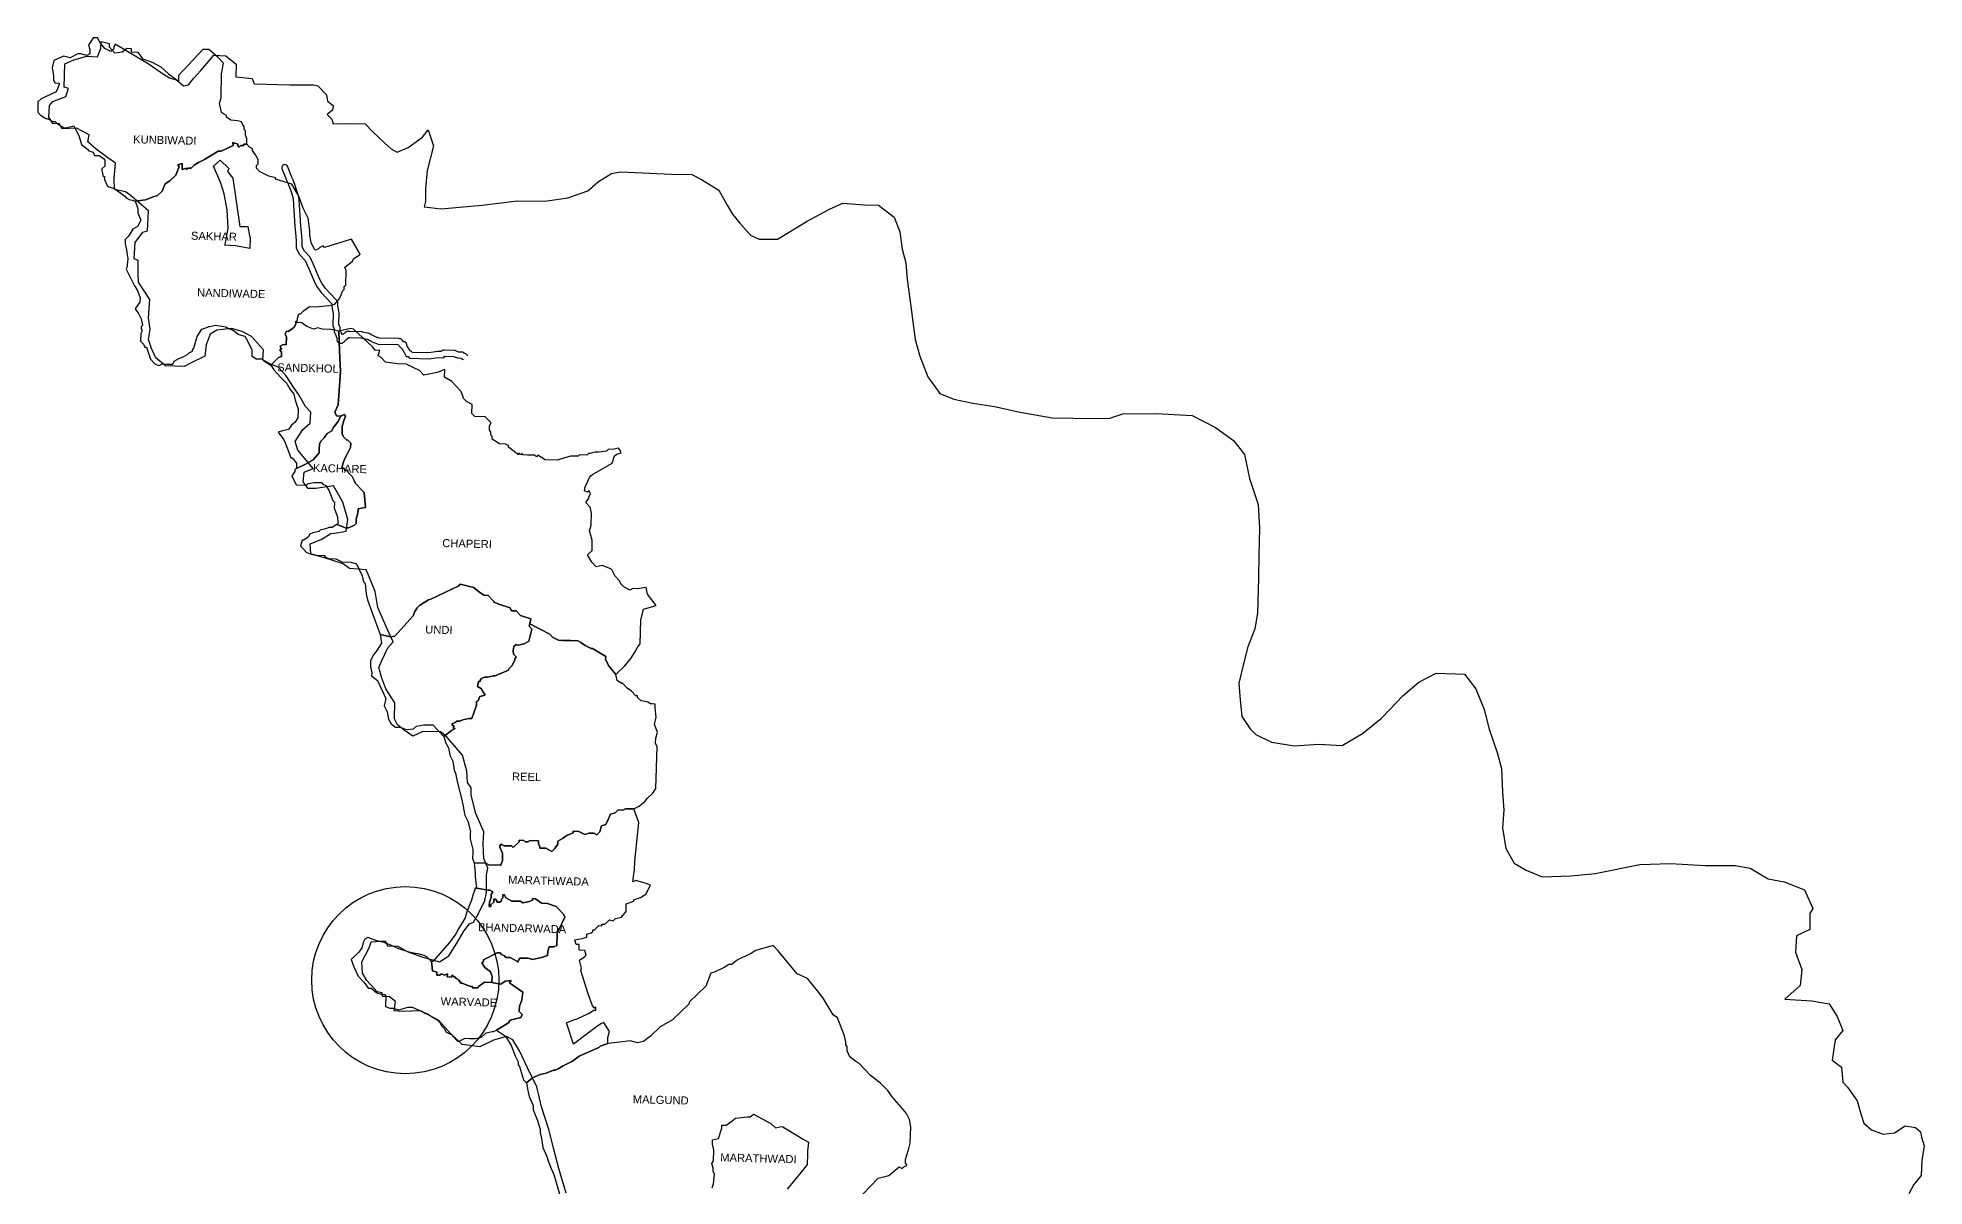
# Model space of a CAD drawing. Header units: metres. Extents: x 306399 to 345774, y 1851529 to 1914552.
# Drawn here: x 307604 to 332127, y 1899612 to 1914539 of the extents above; entities that cross this region are included whole.
import ezdxf

# ---------------------------------------------------------------- set-up
doc = ezdxf.new("R2010")
doc.units = ezdxf.units.M
doc.header["$MEASUREMENT"] = 0
for name, color, linetype in [('011', 3, 'Continuous'), ('ROAD', 6, 'Continuous'), ('TALUKA BOUNDRY', 150, 'Continuous'), ('Unknown_Line_Type', 7, 'Continuous'), ('VILLAGE BOUNDRY', 5, 'Continuous'), ('VILLAGE NAME', 1, 'Continuous')]:
    doc.layers.add(name, color=color, linetype=linetype)
doc.styles.get("Standard").update_dxf_attribs({"font": 'arial.ttf'})

# ---------------------------------------------------------------- blocks, each defined once
blk = doc.blocks.new('57485')
at = {"layer": '011'}
blk.add_circle((312460, 1902288), 1216, dxfattribs=at)
at = {"layer": 'ROAD'}
blk.add_lwpolyline([(313112, 1910417), (313108, 1910422), (313093, 1910436), (313064, 1910452), (313045, 1910461), (313035, 1910463), (312993, 1910463), (312955, 1910478), (312949, 1910481), (312940, 1910483), (312805, 1910484), (312792, 1910483), (312786, 1910481), (312779, 1910477), (312773, 1910473), (312765, 1910464), (312720, 1910465), (312606, 1910446), (312390, 1910447), (312385, 1910453), (312381, 1910457), (312376, 1910461), (312372, 1910463), (312369, 1910464), (312364, 1910466), (312362, 1910466), (312360, 1910466), (312358, 1910470), (312353, 1910481), (312351, 1910486), (312350, 1910487), (312342, 1910499), (312335, 1910510), (312327, 1910522), (312320, 1910532), (312317, 1910537), (312317, 1910546), (312317, 1910549), (312316, 1910555), (312315, 1910558), (312314, 1910561), (312312, 1910564), (312309, 1910568), (312307, 1910571), (312304, 1910573), (312301, 1910576), (312298, 1910578), (312294, 1910580), (312289, 1910582), (312284, 1910583), (312279, 1910583), (312275, 1910583), (312265, 1910593), (312252, 1910607), (312243, 1910615), (312238, 1910618), (312229, 1910622), (312224, 1910622), (312213, 1910623), (311957, 1910624), (311947, 1910627), (311907, 1910641), (311872, 1910658), (311847, 1910670), (311834, 1910678), (311826, 1910681), (311813, 1910684), (311776, 1910691), (311756, 1910695), (311732, 1910701), (311721, 1910702), (311572, 1910703), (311544, 1910703), (311540, 1910703), (311537, 1910703), (311533, 1910702), (311530, 1910701), (311526, 1910699), (311522, 1910697), (311520, 1910695), (311517, 1910692), (311493, 1910668), (311490, 1910665), (311487, 1910665), (311484, 1910665), (311482, 1910665), (311481, 1910665), (311480, 1910665), (311478, 1910664), (311477, 1910664), (311475, 1910663), (311472, 1910663), (311470, 1910662), (311467, 1910670), (311467, 1910673), (311465, 1910678), (311464, 1910681), (311461, 1910687), (311448, 1910713), (311448, 1910744), (311448, 1910747), (311447, 1910751), (311446, 1910755), (311445, 1910757), (311443, 1910762), (311429, 1910790), (311430, 1910941), (311416, 1911012), (311411, 1911037), (311411, 1911067), (311411, 1911075), (311410, 1911082), (311407, 1911089), (311402, 1911091), (311398, 1911100), (311389, 1911109), (311248, 1911253), (311196, 1911323), (311167, 1911380), (311100, 1911532), (311039, 1911657), (310963, 1911736), (310932, 1911791), (310932, 1911869), (310925, 1911931), (310911, 1912064), (310886, 1912336), (310878, 1912438), (310837, 1912555), (310820, 1912599), (310812, 1912620), (310797, 1912658), (310779, 1912693), (310772, 1912714), (310721, 1912835, 0.864033), (310650, 1912805), (310699, 1912686), (310708, 1912662), (310727, 1912626), (310741, 1912591), (310748, 1912571), (310765, 1912528), (310801, 1912422), (310809, 1912329), (310834, 1912056), (310848, 1911923), (310855, 1911864), (310854, 1911770), (310900, 1911690), (310975, 1911612), (311030, 1911499), (311097, 1911346), (311130, 1911282), (311189, 1911203), (311332, 1911057), (311334, 1911051), (311334, 1911030), (311340, 1910998), (311352, 1910934), (311352, 1910772), (311371, 1910734), (311371, 1910695), (311392, 1910652), (311393, 1910651), (311393, 1910649), (311394, 1910647), (311409, 1910602), (311408, 1910587), (311409, 1910581), (311409, 1910581), (311411, 1910575), (311416, 1910565), (311423, 1910557), (311429, 1910554), (311433, 1910552), (311437, 1910551), (311443, 1910549), (311450, 1910549), (311467, 1910549), (311474, 1910550), (311479, 1910551), (311483, 1910553), (311487, 1910555), (311491, 1910558), (311498, 1910564), (311515, 1910581), (311519, 1910587), (311521, 1910591), (311525, 1910593), (311535, 1910601), (311547, 1910613), (311560, 1910626), (311572, 1910626), (311715, 1910625), (311718, 1910625), (311739, 1910620), (311760, 1910616), (311797, 1910608), (311802, 1910607), (311812, 1910602), (311837, 1910589), (311876, 1910569), (311922, 1910554), (311943, 1910547), (312204, 1910546), (312210, 1910539), (312246, 1910501), (312248, 1910501), (312256, 1910490), (312263, 1910479), (312270, 1910468), (312277, 1910457), (312283, 1910447), (312283, 1910447), (312289, 1910435), (312310, 1910394), (312338, 1910391), (312357, 1910370), (312612, 1910368), (312726, 1910388), (312797, 1910386), (312816, 1910406), (312928, 1910406), (312979, 1910386), (313023, 1910386), (313029, 1910383), (313047, 1910373), (313053, 1910368), (313056, 1910365)], format="xyb", dxfattribs=at)
at = {"layer": 'TALUKA BOUNDRY'}
blk.add_polyline3d([(314605, 1899560, 0), (314504, 1899880, 0), (314428, 1900144, 0), (314370, 1900372, 0), (314261, 1900677, 0), (314198, 1900934, 0), (314071, 1901181, 0), (313963, 1901399, 0), (313871, 1901538, 0), (313790, 1901584, 0), (313623, 1901532, 0), (313446, 1901441, 0), (313217, 1901465, 0), (313059, 1901607, 0), (312907, 1901771, 0), (312669, 1901892, 0), (312429, 1901878, 0), (312325, 1901887, 0), (312337, 1902009, 0), (312259, 1902069, 0), (312166, 1902068, 0), (312161, 1902119, 0), (312099, 1902128, 0), (311959, 1902272, 0), (311903, 1902370, 0), (311889, 1902514, 0), (311982, 1902700, 0), (312006, 1902778, 0), (312188, 1902793, 0), (312219, 1902730, 0), (312356, 1902726, 0), (312478, 1902660, 0), (312681, 1902591, 0), (312901, 1902537, 0), (313019, 1902615, 0), (313120, 1902784, 0), (313209, 1902938, 0), (313278, 1903038, 0), (313330, 1903059, 0), (313394, 1903175, 0), (313473, 1903342, 0), (313495, 1903450, 0), (313489, 1903677, 0), (313503, 1903766, 0), (313450, 1903888, 0), (313436, 1904081, 0), (313442, 1904235, 0), (313333, 1904472, 0), (313270, 1904708, 0), (313265, 1904802, 0), (313217, 1904872, 0), (313205, 1905021, 0), (313144, 1905228, 0), (312931, 1905471, 0), (312853, 1905524, 0), (312624, 1905523, 0), (312496, 1905459, 0), (312382, 1905536, 0), (312294, 1905602, 0), (312251, 1905683, 0), (312255, 1905889, 0), (312132, 1906067, 0), (312079, 1906205, 0), (312036, 1906344, 0), (312075, 1906434, 0), (312147, 1906601, 0), (312216, 1906679, 0), (312134, 1906850, 0), (312006, 1907123, 0), (311969, 1907329, 0), (311877, 1907539, 0), (311847, 1907609, 0), (311628, 1907622, 0), (311548, 1907680, 0), (311372, 1907736, 0), (311125, 1907803, 0), (311114, 1907934, 0), (311255, 1907992, 0), (311378, 1908072, 0), (311482, 1908090, 0), (311578, 1908108, 0), (311595, 1908257, 0), (311527, 1908481, 0), (311399, 1908693, 0), (311172, 1908655, 0), (311071, 1908653, 0), (311006, 1908735, 0), (311018, 1908865, 0), (311130, 1908914, 0), (310927, 1909146, 0), (310892, 1909260, 0), (310987, 1909416, 0), (311081, 1909499, 0), (311088, 1909645, 0), (311015, 1909716, 0), (310926, 1909866, 0), (310854, 1909965, 0), (310759, 1910112, 0), (310653, 1910221, 0), (310544, 1910263, 0), (310451, 1910313, 0), (310458, 1910443, 0), (310298, 1910612, 0), (310176, 1910676, 0), (310036, 1910712, 0), (309843, 1910687, 0), (309757, 1910633, 0), (309709, 1910493, 0), (309695, 1910344, 0), (309512, 1910251, 0), (309428, 1910206, 0), (309186, 1910211, 0), (309057, 1910312, 0), (309001, 1910432, 0), (308958, 1910546, 0), (308977, 1910676, 0), (308955, 1910828, 0), (308968, 1911067, 0), (308814, 1911288, 0), (308807, 1911402, 0), (308803, 1911573, 0), (308754, 1911592, 0), (308761, 1911804, 0), (308859, 1911941, 0), (308919, 1911959, 0), (308926, 1912220, 0), (308802, 1912321, 0), (308681, 1912422, 0), (308622, 1912458, 0), (308481, 1912487, 0), (308472, 1912631, 0), (308485, 1912831, 0), (308386, 1912898, 0), (308231, 1913007, 0), (308120, 1913098, 0), (308134, 1913192, 0), (307971, 1913276, 0), (307784, 1913264, 0), (307745, 1913329, 0), (307667, 1913327, 0), (307606, 1913412, 0), (307612, 1913561, 0), (307655, 1913617, 0), (307824, 1913683, 0), (307856, 1913789, 0), (307797, 1913803, 0), (307800, 1914109, 0), (307917, 1914162, 0), (308087, 1914215, 0), (308224, 1914206, 0), (308265, 1914319, 0), (308268, 1914406, 0), (308374, 1914385, 0), (308374, 1914339, 0), (308446, 1914265, 0), (308548, 1914278, 0), (308605, 1914326, 0), (308660, 1914323, 0), (308660, 1914282, 0), (308748, 1914279, 0), (308810, 1914194, 0), (308937, 1914152, 0), (309048, 1914091, 0), (309151, 1914003, 0), (309249, 1913935, 0), (309347, 1913853, 0), (309415, 1913868, 0), (309476, 1913952, 0), (309570, 1914054, 0), (309647, 1914150, 0), (309736, 1914258, 0), (309890, 1914254, 0), (310029, 1914149, 0), (310027, 1913982, 0), (310241, 1913963, 0), (310269, 1913895, 0), (310729, 1913894, 0), (311033, 1913897, 0), (311096, 1913885, 0), (311209, 1913770, 0), (311224, 1913691, 0), (311299, 1913633, 0), (311293, 1913574, 0), (311225, 1913515, 0), (311287, 1913455, 0), (311304, 1913398, 0), (311489, 1913404, 0), (311721, 1913405, 0), (311821, 1913301, 0), (311978, 1913161, 0), (312066, 1913087, 0), (312141, 1913043, 0), (312285, 1913109, 0), (312468, 1913248, 0), (312539, 1913342, 0), (312613, 1913136, 0), (312537, 1912813, 0), (312519, 1912580, 0), (312523, 1912413, 0), (312509, 1912340, 0), (312730, 1912321, 0), (312965, 1912346, 0), (313261, 1912379, 0), (313715, 1912445, 0), (314074, 1912447, 0), (314373, 1912493, 0), (314632, 1912591, 0), (314765, 1912714, 0), (314935, 1912821, 0), (315050, 1912847, 0), (315713, 1912828, 0), (315976, 1912831, 0), (316103, 1912767, 0), (316333, 1912633, 0), (316446, 1912439, 0), (316518, 1912325, 0), (316615, 1912210, 0), (316754, 1912058, 0), (316868, 1912005, 0), (317110, 1912011, 0), (317487, 1912254, 0), (317777, 1912414, 0), (317947, 1912494, 0), (318228, 1912480, 0), (318410, 1912479, 0), (318619, 1912328, 0), (318698, 1912140, 0), (318730, 1911912, 0), (318783, 1911736, 0), (318805, 1911519, 0), (318859, 1911173, 0), (318888, 1910970, 0), (318923, 1910742, 0), (318986, 1910527, 0), (319095, 1910263, 0), (319257, 1910047, 0), (319439, 1909977, 0), (319688, 1909932, 0), (319971, 1909894, 0), (320306, 1909824, 0), (320722, 1909760, 0), (321005, 1909763, 0), (321461, 1909764, 0), (321641, 1909830, 0), (322073, 1909843, 0), (322543, 1909825, 0), (322849, 1909676, 0), (323084, 1909512, 0), (323234, 1909332, 0), (323304, 1909024, 0), (323423, 1908687, 0), (323447, 1908378, 0), (323446, 1908034, 0), (323446, 1907728, 0), (323442, 1907275, 0), (323412, 1907072, 0), (323324, 1906834, 0), (323267, 1906594, 0), (323216, 1906358, 0), (323235, 1906192, 0), (323264, 1905926, 0), (323375, 1905768, 0), (323449, 1905697, 0), (323657, 1905603, 0), (323956, 1905560, 0), (324266, 1905589, 0), (324575, 1905576, 0), (324837, 1905739, 0), (325078, 1905943, 0), (325356, 1906243, 0), (325558, 1906418, 0), (325777, 1906540, 0), (326147, 1906534, 0), (326299, 1906346, 0), (326411, 1906080, 0), (326484, 1905825, 0), (326591, 1905524, 0), (326654, 1905320, 0), (326673, 1905013, 0), (326694, 1904778, 0), (326682, 1904549, 0), (326731, 1904280, 0), (326842, 1904090, 0), (326997, 1904002, 0), (327210, 1903919, 0), (327582, 1903940, 0), (327895, 1903980, 0), (328476, 1904105, 0), (328872, 1904128, 0), (329324, 1904108, 0), (329712, 1904116, 0), (329909, 1904087, 0), (330145, 1903953, 0), (330353, 1903919, 0), (330620, 1903819, 0), (330735, 1903578, 0), (330735, 1903578, 0), (330698, 1903514, 0), (330699, 1903305, 0), (330529, 1903219, 0), (330522, 1903005, 0), (330606, 1902782, 0), (330589, 1902576, 0), (330392, 1902394, 0), (330746, 1902380, 0), (330970, 1902346, 0), (331080, 1902181, 0), (331154, 1901999, 0), (331057, 1901876, 0), (331026, 1901613, 0), (331148, 1901523, 0), (331167, 1901328, 0), (331232, 1901266, 0), (331358, 1901092, 0), (331411, 1900921, 0), (331454, 1900801, 0), (331555, 1900719, 0), (331705, 1900663, 0), (331854, 1900684, 0), (331990, 1900780, 0), (332125, 1900760, 0), (332192, 1900705, 0), (332207, 1900635, 0), (332243, 1900524, 0), (332215, 1900332, 0), (332209, 1900137, 0), (332117, 1900020, 0), (332053, 1899896, 0)], dxfattribs=at)
at = {"layer": 'Unknown_Line_Type', "color": 217}
for points in [[(309959, 1912789), (309941, 1912752), (310013, 1912663), (310118, 1912039), (310221, 1912039), (310247, 1911921), (310255, 1911892), (310252, 1911756), (310067, 1911785), (309926, 1911792), (309937, 1911843), (309966, 1912012), (309949, 1912253), (309906, 1912457), (309860, 1912599), (309761, 1912817), (309843, 1912895)], [(309959, 1912789), (309843, 1912895)]]:
    blk.add_lwpolyline(points, dxfattribs=at)
at = {"layer": 'VILLAGE BOUNDRY'}
for points in [[(309817, 1913014), (309856, 1913014), (310011, 1913090), (310006, 1913130), (310069, 1913109), (310069, 1913090), (310088, 1913071), (310108, 1913090), (310147, 1913090), (310147, 1913109), (310185, 1913109), (310186, 1913186), (310167, 1913225), (310167, 1913283), (310148, 1913302), (310148, 1913341), (310129, 1913360), (310110, 1913399), (310061, 1913409), (309974, 1913419), (309917, 1913458), (309917, 1913478), (309878, 1913497), (309849, 1913517), (309821, 1913633), (309841, 1913710), (309842, 1914019), (309863, 1914155), (309786, 1914232), (309670, 1914330), (309593, 1914330), (309282, 1913984), (309281, 1913926), (309291, 1913916), (309165, 1913946), (309088, 1913995), (308896, 1914121), (308452, 1914375), (308433, 1914337), (308433, 1914317), (308394, 1914279), (308317, 1914318), (308249, 1914396), (308221, 1914454), (308163, 1914454), (308104, 1914358), (308123, 1914300), (308123, 1914242), (308084, 1914223), (308007, 1914242), (307968, 1914243), (307871, 1914185), (307784, 1914205), (307658, 1914148), (307638, 1914051), (307657, 1913954), (307657, 1913896), (307676, 1913858), (307734, 1913857), (307734, 1913838), (307714, 1913780), (307695, 1913741), (307501, 1913646), (307462, 1913607), (307461, 1913472), (307500, 1913433), (307567, 1913394), (307577, 1913394), (307635, 1913374), (307654, 1913355), (307692, 1913355), (307712, 1913335), (307769, 1913296), (307808, 1913277), (307827, 1913277), (307934, 1913305), (307972, 1913237), (308001, 1913179), (308039, 1913063), (308116, 1913004), (308135, 1912985), (308193, 1912965), (308212, 1912926), (308270, 1912926), (308328, 1912887), (308347, 1912868), (308347, 1912790), (308308, 1912752), (308308, 1912733), (308327, 1912655), (308346, 1912655), (308346, 1912616), (308384, 1912539), (308403, 1912519), (308480, 1912500), (308615, 1912402), (308634, 1912383), (308673, 1912363), (308712, 1912353), (308750, 1912343), (308886, 1912362), (308983, 1912400), (309041, 1912419), (309099, 1912477), (309138, 1912573), (309196, 1912612), (309274, 1912688), (309314, 1912804), (309294, 1912824), (309352, 1912843), (309352, 1912765), (309410, 1912784), (309410, 1912765), (309429, 1912784), (309468, 1912784), (309507, 1912822), (309565, 1912861), (309643, 1912899)], [(311048, 1911847), (311030, 1911944), (311030, 1912002), (311002, 1912166), (310935, 1912292), (310878, 1912447), (310782, 1912603), (310570, 1912662), (310570, 1912681), (310483, 1912701), (310357, 1912760), (310319, 1912799), (310319, 1912837), (310339, 1912856), (310339, 1912914), (310301, 1912973), (310262, 1913031), (310262, 1913050), (310224, 1913070), (310185, 1913109), (310147, 1913109), (310147, 1913090), (310108, 1913090), (310088, 1913071), (310069, 1913090), (310069, 1913109), (310006, 1913130), (310011, 1913090), (309856, 1913014), (309817, 1913014), (309643, 1912899), (309565, 1912861), (309507, 1912822), (309468, 1912784), (309429, 1912784), (309410, 1912765), (309410, 1912784), (309352, 1912765), (309352, 1912843), (309294, 1912824), (309314, 1912804), (309274, 1912688), (309196, 1912612), (309138, 1912573), (309099, 1912477), (309041, 1912419), (308983, 1912400), (308886, 1912362), (308750, 1912343), (308788, 1912246), (308788, 1912188), (308828, 1912096), (308807, 1912053), (308787, 1912014), (308729, 1911976), (308690, 1911909), (308670, 1911880), (308631, 1911841), (308631, 1911783), (308650, 1911706), (308659, 1911648), (308669, 1911590), (308658, 1911474), (308649, 1911454), (308763, 1911241), (308802, 1911183), (308840, 1911086), (308839, 1911028), (308781, 1910951), (308781, 1910932), (308819, 1910893), (308858, 1910815), (308876, 1910738), (308857, 1910699), (308876, 1910660), (308857, 1910622), (308856, 1910525), (308894, 1910486), (308914, 1910448), (308933, 1910447), (308990, 1910292), (309048, 1910234), (309086, 1910215), (309106, 1910214), (309144, 1910234), (309202, 1910233), (309280, 1910233), (309299, 1910271), (309357, 1910310), (309416, 1910329), (309474, 1910367), (309493, 1910386), (309532, 1910405), (309532, 1910425), (309552, 1910444), (309591, 1910598), (309650, 1910695), (309747, 1910733), (309824, 1910752), (309959, 1910732), (309998, 1910712), (310056, 1910692), (310133, 1910634), (310210, 1910614), (310248, 1910556), (310306, 1910440), (310305, 1910362), (310363, 1910323), (310440, 1910323), (310460, 1910303), (310556, 1910245), (310652, 1910346), (310692, 1910360), (310692, 1910399), (310692, 1910418), (310673, 1910438), (310673, 1910457), (310692, 1910457), (310673, 1910496), (310712, 1910515), (310751, 1910514), (310751, 1910611), (310732, 1910650), (310752, 1910689), (310771, 1910688), (310829, 1910727), (310849, 1910746), (310868, 1910785), (310869, 1910823), (310888, 1910804), (310888, 1910862), (310908, 1910920), (310927, 1910920), (310966, 1910958), (311044, 1911016), (311121, 1911015), (311295, 1911033), (311372, 1911052), (311431, 1911129), (311451, 1911178), (311470, 1911226), (311490, 1911245), (311490, 1911284), (311509, 1911303), (311510, 1911496), (311491, 1911535), (311588, 1911612), (311608, 1911650), (311676, 1911698), (311686, 1911708), (311571, 1911902), (311222, 1911788), (311203, 1911807), (311164, 1911788), (311145, 1911769), (311106, 1911750), (311087, 1911769)], [(311446, 1910453), (311429, 1910704), (311332, 1910724), (311216, 1910725), (311158, 1910744), (311100, 1910725), (311013, 1910755), (310946, 1910803), (310888, 1910804), (310869, 1910823), (310868, 1910785), (310849, 1910746), (310829, 1910727), (310771, 1910688), (310752, 1910689), (310732, 1910650), (310751, 1910611), (310751, 1910514), (310712, 1910515), (310673, 1910496), (310692, 1910457), (310673, 1910457), (310673, 1910438), (310692, 1910418), (310692, 1910399), (310692, 1910360), (310652, 1910346), (310556, 1910245), (310594, 1910187), (310690, 1910089), (310767, 1910012), (310815, 1909934), (310863, 1909876), (310882, 1909798), (310920, 1909682), (310919, 1909566), (310880, 1909508), (310841, 1909470), (310803, 1909412), (310725, 1909393), (310667, 1909374), (310744, 1909277), (310763, 1909238), (310801, 1909141), (310839, 1909044), (310858, 1909044), (310916, 1908976), (310916, 1908909), (311032, 1908966), (311129, 1909024), (311207, 1909120), (311207, 1909158), (311208, 1909236), (311227, 1909274), (311266, 1909313), (311305, 1909371), (311363, 1909409), (311383, 1909448), (311441, 1909525), (311480, 1909602), (311422, 1909602), (311403, 1909641), (311403, 1909660), (311442, 1909747), (311464, 1910182)], [(313433, 1909552), (313394, 1909591), (313356, 1909630), (313221, 1909630), (313182, 1909669), (313183, 1909785), (313106, 1909824), (313067, 1909863), (313048, 1909921), (313029, 1909960), (312914, 1910077), (312817, 1910135), (312818, 1910232), (312721, 1910194), (312547, 1910156), (312489, 1910215), (312316, 1910293), (312200, 1910294), (312045, 1910314), (311987, 1910372), (311949, 1910392), (311969, 1910469), (311911, 1910460), (311872, 1910508), (311622, 1910732), (311583, 1910742), (311429, 1910704), (311446, 1910453), (311464, 1910182), (311442, 1909747), (311403, 1909660), (311403, 1909641), (311422, 1909602), (311480, 1909602), (311519, 1909621), (311538, 1909601), (311519, 1909543), (311499, 1909466), (311498, 1909370), (311517, 1909331), (311556, 1909292), (311575, 1909292), (311614, 1909253), (311613, 1909195), (311574, 1909118), (311535, 1909041), (311515, 1908983), (311504, 1908926), (311535, 1908925), (311544, 1908891), (311573, 1908895), (311592, 1908866), (311640, 1908818), (311669, 1908769), (311688, 1908730), (311803, 1908614), (311822, 1908420), (311725, 1908401), (311725, 1908343), (311705, 1908266), (311704, 1908208), (311685, 1908189), (311607, 1908151), (311569, 1908151), (311453, 1908190), (311395, 1908152), (311356, 1908152), (311308, 1908133), (311240, 1908114), (311220, 1908095), (311143, 1908076), (311104, 1908057), (311085, 1908018), (311026, 1907980), (311007, 1907980), (310987, 1907903), (311064, 1907825), (311103, 1907806), (311180, 1907786), (311296, 1907785), (311315, 1907766), (311354, 1907746), (311450, 1907746), (311528, 1907706), (311644, 1907706), (311721, 1907686), (311797, 1907531), (311816, 1907453), (311835, 1907434), (311854, 1907299), (311873, 1907221), (311930, 1907066), (312044, 1906775), (312180, 1906746), (312238, 1906755), (312471, 1907024), (312491, 1907082), (312520, 1907130), (312549, 1907159), (312608, 1907198), (312666, 1907236), (312695, 1907246), (313054, 1907427), (313073, 1907446), (313247, 1907407), (313324, 1907348), (313382, 1907309), (313440, 1907309), (313516, 1907231), (313516, 1907222), (313594, 1907192), (313729, 1907153), (313748, 1907114), (313806, 1907114), (313864, 1907055), (313999, 1907016), (313989, 1906948), (314249, 1906821), (314287, 1906782), (314364, 1906743), (314422, 1906743), (314519, 1906742), (314616, 1906742), (314654, 1906722), (314712, 1906683), (314789, 1906644), (314809, 1906644), (314982, 1906546), (314982, 1906508), (315020, 1906430), (315116, 1906313), (315233, 1906429), (315311, 1906525), (315369, 1906621), (315399, 1906679), (315408, 1906698), (315428, 1906718), (315429, 1907027), (315460, 1907170), (315624, 1907219), (315509, 1907365), (315490, 1907452), (315374, 1907433), (315316, 1907434), (315277, 1907415), (315200, 1907454), (315161, 1907493), (315142, 1907531), (315085, 1907590), (315046, 1907667), (315027, 1907687), (314911, 1907726), (314834, 1907707), (314776, 1907765), (314719, 1907862), (314777, 1907920), (314778, 1908055), (314740, 1908172), (314760, 1908249), (314761, 1908404), (314742, 1908481), (314684, 1908539), (314723, 1908597), (314723, 1908617), (314743, 1908655), (314724, 1908694), (314704, 1908675), (314666, 1908694), (314666, 1908714), (314666, 1908733), (314685, 1908771), (314725, 1908868), (314744, 1908887), (314763, 1908906), (315016, 1909060), (315045, 1909156), (315074, 1909175), (315132, 1909194), (315113, 1909233), (315094, 1909253), (315036, 1909243), (314959, 1909234), (314939, 1909215), (314842, 1909196), (314794, 1909196), (314726, 1909177), (314707, 1909177), (314687, 1909158), (314591, 1909159), (314571, 1909139), (314475, 1909140), (314300, 1909083), (314146, 1909084), (314049, 1909142), (314030, 1909123), (314011, 1909143), (313953, 1909143), (313914, 1909143), (313856, 1909143), (313837, 1909163), (313837, 1909144), (313798, 1909163), (313798, 1909144), (313663, 1909241), (313663, 1909261), (313625, 1909280), (313547, 1909281), (313451, 1909339), (313451, 1909378), (313432, 1909397), (313432, 1909436), (313413, 1909455), (313413, 1909513)], [(311803, 1908614), (311688, 1908730), (311669, 1908769), (311640, 1908818), (311592, 1908866), (311573, 1908895), (311544, 1908891), (311535, 1908925), (311504, 1908926), (311515, 1908983), (311535, 1909041), (311574, 1909118), (311613, 1909195), (311614, 1909253), (311575, 1909292), (311556, 1909292), (311517, 1909331), (311498, 1909370), (311499, 1909466), (311519, 1909543), (311538, 1909601), (311519, 1909621), (311480, 1909602), (311441, 1909525), (311383, 1909448), (311363, 1909409), (311305, 1909371), (311266, 1909313), (311227, 1909274), (311208, 1909236), (311207, 1909158), (311207, 1909120), (311129, 1909024), (311032, 1908966), (310916, 1908909), (310896, 1908890), (310896, 1908870), (310857, 1908812), (310914, 1908696), (311050, 1908695), (311069, 1908715), (311147, 1908733), (311243, 1908733), (311263, 1908713), (311301, 1908694), (311340, 1908636), (311397, 1908500), (311416, 1908481), (311416, 1908403), (311454, 1908306), (311472, 1908210), (311453, 1908190), (311569, 1908151), (311607, 1908151), (311685, 1908189), (311704, 1908208), (311705, 1908266), (311725, 1908343), (311725, 1908401), (311822, 1908420)], [(314017, 1906880), (313979, 1906919), (313989, 1906948), (313999, 1907016), (313864, 1907055), (313806, 1907114), (313748, 1907114), (313729, 1907153), (313594, 1907192), (313516, 1907222), (313516, 1907231), (313440, 1907309), (313382, 1907309), (313324, 1907348), (313247, 1907407), (313073, 1907446), (313054, 1907427), (312695, 1907246), (312666, 1907236), (312608, 1907198), (312549, 1907159), (312520, 1907130), (312491, 1907082), (312471, 1907024), (312238, 1906755), (312180, 1906746), (312044, 1906775), (312063, 1906659), (312005, 1906563), (311956, 1906496), (311926, 1906428), (311926, 1906351), (311945, 1906273), (311945, 1906235), (312022, 1906176), (312136, 1905944), (312117, 1905847), (312155, 1905769), (312174, 1905673), (312212, 1905614), (312270, 1905575), (312328, 1905575), (312386, 1905555), (312424, 1905546), (312502, 1905555), (312540, 1905593), (312637, 1905612), (312753, 1905611), (312897, 1905465), (312995, 1905542), (313043, 1905571), (313024, 1905571), (313024, 1905610), (313005, 1905610), (313005, 1905629), (313043, 1905648), (313063, 1905668), (313102, 1905667), (313140, 1905686), (313218, 1905705), (313257, 1905705), (313316, 1905879), (313316, 1905927), (313335, 1905937), (313355, 1905995), (313427, 1906011), (313413, 1906033), (313384, 1906072), (313375, 1906091), (313322, 1906122), (313337, 1906188), (313356, 1906188), (313356, 1906207), (313375, 1906227), (313414, 1906246), (313453, 1906245), (313530, 1906264), (313550, 1906264), (313724, 1906341), (313724, 1906360), (313763, 1906398), (313802, 1906475), (313802, 1906495), (313822, 1906514), (313783, 1906553), (313779, 1906599), (313784, 1906650), (313814, 1906677), (313842, 1906669), (313919, 1906688), (313978, 1906726)], [(315637, 1905890), (315636, 1905939), (315597, 1905943), (315578, 1905943), (315540, 1905963), (315452, 1905979), (315404, 1906022), (315405, 1906041), (315385, 1906041), (315328, 1906100), (315270, 1906139), (315212, 1906197), (315193, 1906197), (315135, 1906236), (315116, 1906313), (315020, 1906430), (314982, 1906508), (314982, 1906546), (314809, 1906644), (314789, 1906644), (314712, 1906683), (314654, 1906722), (314616, 1906742), (314519, 1906742), (314422, 1906743), (314364, 1906743), (314287, 1906782), (314249, 1906821), (313989, 1906948), (313979, 1906919), (314017, 1906880), (313978, 1906726), (313919, 1906688), (313842, 1906669), (313814, 1906677), (313784, 1906650), (313779, 1906599), (313783, 1906553), (313822, 1906514), (313802, 1906495), (313802, 1906475), (313763, 1906398), (313724, 1906360), (313724, 1906341), (313550, 1906264), (313530, 1906264), (313453, 1906245), (313414, 1906246), (313375, 1906227), (313356, 1906207), (313356, 1906188), (313337, 1906188), (313322, 1906122), (313375, 1906091), (313384, 1906072), (313413, 1906033), (313427, 1906011), (313355, 1905995), (313335, 1905937), (313316, 1905927), (313316, 1905879), (313257, 1905705), (313218, 1905705), (313140, 1905686), (313102, 1905667), (313063, 1905668), (313043, 1905648), (313005, 1905629), (313005, 1905610), (313024, 1905610), (313024, 1905571), (313043, 1905571), (312995, 1905542), (312897, 1905465), (312926, 1905378), (312964, 1905320), (312983, 1905223), (313021, 1905146), (313040, 1905030), (313059, 1904991), (313078, 1904904), (313154, 1904623), (313191, 1904449), (313230, 1904371), (313268, 1904236), (313267, 1904216), (313267, 1904139), (313305, 1904003), (313305, 1903965), (313304, 1903887), (313323, 1903829), (313478, 1903828), (313516, 1903809), (313671, 1903808), (313691, 1903866), (313691, 1903963), (313672, 1904001), (313653, 1904040), (313653, 1904059), (313673, 1904079), (313711, 1904059), (313808, 1904059), (313827, 1904039), (313905, 1904116), (313905, 1904135), (313963, 1904135), (313982, 1904116), (314021, 1904115), (314040, 1904135), (314156, 1904134), (314156, 1904095), (314175, 1904056), (314175, 1904037), (314253, 1904037), (314330, 1903998), (314369, 1904036), (314407, 1904094), (314408, 1904132), (314466, 1904171), (314524, 1904209), (314602, 1904247), (314602, 1904267), (314679, 1904266), (314756, 1904227), (314814, 1904246), (314872, 1904246), (314911, 1904226), (314950, 1904265), (314970, 1904342), (315028, 1904361), (315057, 1904429), (315086, 1904496), (315145, 1904515), (315184, 1904554), (315242, 1904553), (315280, 1904572), (315387, 1904572), (315455, 1904610), (315532, 1904677), (315561, 1904716), (315629, 1904783), (315669, 1904841), (315672, 1905382), (315653, 1905431), (315653, 1905498), (315673, 1905575), (315635, 1905672), (315654, 1905769)], [(315430, 1903643), (315391, 1903624), (315401, 1903692), (315411, 1903779), (315412, 1903895), (315453, 1904397), (315387, 1904572), (315280, 1904572), (315242, 1904553), (315184, 1904554), (315145, 1904515), (315086, 1904496), (315057, 1904429), (315028, 1904361), (314970, 1904342), (314950, 1904265), (314911, 1904226), (314872, 1904246), (314814, 1904246), (314756, 1904227), (314679, 1904266), (314602, 1904267), (314602, 1904247), (314524, 1904209), (314466, 1904171), (314408, 1904132), (314407, 1904094), (314369, 1904036), (314330, 1903998), (314253, 1904037), (314175, 1904037), (314175, 1904056), (314156, 1904095), (314156, 1904134), (314040, 1904135), (314021, 1904115), (313982, 1904116), (313963, 1904135), (313905, 1904135), (313905, 1904116), (313827, 1904039), (313808, 1904059), (313711, 1904059), (313673, 1904079), (313653, 1904059), (313653, 1904040), (313672, 1904001), (313691, 1903963), (313691, 1903866), (313671, 1903808), (313516, 1903809), (313478, 1903828), (313323, 1903829), (313342, 1903694), (313342, 1903655), (313360, 1903500), (313515, 1903480), (313534, 1903480), (313573, 1903460), (313553, 1903422), (313553, 1903383), (313533, 1903325), (313533, 1903267), (313552, 1903267), (313552, 1903287), (313591, 1903325), (313591, 1903364), (313611, 1903364), (313630, 1903344), (313630, 1903325), (313668, 1903325), (313688, 1903344), (313688, 1903363), (313707, 1903382), (313708, 1903421), (313727, 1903421), (313746, 1903382), (313785, 1903363), (313823, 1903343), (313939, 1903342), (313968, 1903323), (314055, 1903342), (314094, 1903361), (314094, 1903380), (314133, 1903380), (314210, 1903322), (314287, 1903321), (314403, 1903282), (314499, 1903185), (314518, 1903146), (314440, 1902972), (314420, 1902934), (314419, 1902779), (314381, 1902760), (314323, 1902760), (314303, 1902702), (314303, 1902644), (314225, 1902616), (314109, 1902587), (314051, 1902607), (313942, 1902605), (313915, 1902550), (313896, 1902569), (313819, 1902608), (313761, 1902609), (313742, 1902628), (313703, 1902648), (313684, 1902667), (313645, 1902667), (313471, 1902572), (313471, 1902552), (313451, 1902533), (313490, 1902475), (313567, 1902416), (313586, 1902358), (313585, 1902281), (313701, 1902261), (313759, 1902299), (313835, 1902312), (313817, 1902280), (313933, 1902202), (313991, 1902163), (313980, 1902056), (313951, 1901979), (313950, 1901911), (313989, 1901873), (313969, 1901834), (313834, 1901796), (313814, 1901758), (313659, 1901662), (313775, 1901584), (313851, 1901467), (313908, 1901332), (313947, 1901254), (313947, 1901215), (313966, 1901196), (314023, 1901022), (314061, 1900983), (314139, 1901050), (314236, 1901098), (314313, 1901117), (314410, 1901155), (314430, 1901155), (314468, 1901174), (314527, 1901212), (314653, 1901279), (314740, 1901346), (314992, 1901461), (315011, 1901480), (315108, 1901518), (315109, 1901596), (315129, 1901673), (315052, 1901789), (315013, 1901770), (314955, 1901732), (314838, 1901636), (314664, 1901501), (314568, 1901773), (314646, 1901811), (314704, 1901830), (314859, 1901906), (314917, 1901945), (314946, 1901945), (314944, 1901984), (314927, 1901974), (314898, 1902003), (314841, 1902158), (314741, 1902458), (314746, 1902487), (314718, 1902594), (314786, 1902642), (314805, 1902661), (314786, 1902719), (314712, 1902721), (314710, 1902797), (314671, 1902797), (314652, 1902855), (314749, 1902874), (314807, 1902893), (314807, 1902931), (314865, 1902950), (314885, 1902970), (314885, 1902989), (314904, 1902989), (314962, 1903047), (315001, 1903046), (315001, 1903066), (315040, 1903065), (315098, 1903123), (315146, 1903113), (315176, 1903142), (315253, 1903161), (315311, 1903238), (315312, 1903335), (315409, 1903373), (315409, 1903392), (315496, 1903421), (315564, 1903469), (315623, 1903584), (315565, 1903604)], [(314518, 1903146), (314499, 1903185), (314403, 1903282), (314287, 1903321), (314210, 1903322), (314133, 1903380), (314094, 1903380), (314094, 1903361), (314055, 1903342), (313968, 1903323), (313939, 1903342), (313823, 1903343), (313785, 1903363), (313746, 1903382), (313727, 1903421), (313708, 1903421), (313707, 1903382), (313688, 1903363), (313688, 1903344), (313668, 1903325), (313630, 1903325), (313630, 1903344), (313611, 1903364), (313591, 1903364), (313591, 1903325), (313552, 1903287), (313552, 1903267), (313533, 1903267), (313533, 1903325), (313553, 1903383), (313553, 1903422), (313573, 1903460), (313534, 1903480), (313515, 1903480), (313360, 1903500), (313341, 1903500), (313341, 1903481), (313321, 1903423), (313301, 1903346), (313242, 1903192), (313223, 1903114), (313183, 1903047), (313144, 1902979), (313105, 1902902), (313027, 1902787), (312813, 1902537), (312794, 1902537), (312810, 1902414), (312870, 1902401), (312870, 1902362), (312909, 1902362), (312928, 1902381), (312967, 1902362), (313006, 1902381), (313005, 1902342), (313061, 1902337), (313064, 1902361), (313083, 1902361), (313083, 1902342), (313102, 1902342), (313121, 1902322), (313160, 1902303), (313160, 1902283), (313179, 1902283), (313179, 1902264), (313198, 1902264), (313295, 1902225), (313333, 1902224), (313333, 1902205), (313411, 1902205), (313411, 1902224), (313488, 1902281), (313585, 1902281), (313586, 1902358), (313567, 1902416), (313490, 1902475), (313451, 1902533), (313471, 1902552), (313471, 1902572), (313645, 1902667), (313684, 1902667), (313703, 1902648), (313742, 1902628), (313761, 1902609), (313819, 1902608), (313896, 1902569), (313915, 1902550), (313942, 1902605), (314051, 1902607), (314109, 1902587), (314225, 1902616), (314303, 1902644), (314303, 1902702), (314323, 1902760), (314381, 1902760), (314419, 1902779), (314420, 1902934), (314440, 1902972)], [(313951, 1901979), (313980, 1902056), (313991, 1902163), (313933, 1902202), (313817, 1902280), (313835, 1902312), (313759, 1902299), (313701, 1902261), (313585, 1902281), (313488, 1902281), (313411, 1902224), (313411, 1902205), (313333, 1902205), (313333, 1902224), (313295, 1902225), (313198, 1902264), (313179, 1902264), (313179, 1902283), (313160, 1902283), (313160, 1902303), (313121, 1902322), (313102, 1902342), (313083, 1902342), (313083, 1902361), (313064, 1902361), (313061, 1902337), (313005, 1902342), (313006, 1902381), (312967, 1902362), (312928, 1902381), (312909, 1902362), (312870, 1902362), (312870, 1902401), (312810, 1902414), (312794, 1902537), (312736, 1902595), (312698, 1902615), (312620, 1902634), (312582, 1902635), (312505, 1902654), (312369, 1902694), (312273, 1902733), (312176, 1902772), (312080, 1902792), (311964, 1902831), (311925, 1902812), (311906, 1902774), (311886, 1902697), (311847, 1902639), (311750, 1902543), (311788, 1902446), (311845, 1902329), (311922, 1902252), (311941, 1902232), (311980, 1902174), (312018, 1902174), (312095, 1902115), (312163, 1902096), (312192, 1902095), (312211, 1902076), (312210, 1901941), (312268, 1901921), (312307, 1901921), (312384, 1901901), (312442, 1901920), (312500, 1901939), (312558, 1901939), (312655, 1901899), (312732, 1901860), (312751, 1901860), (312809, 1901821), (312886, 1901782), (312925, 1901743), (312944, 1901704), (312982, 1901666), (313001, 1901627), (313079, 1901588), (313098, 1901568), (313155, 1901510), (313175, 1901510), (313252, 1901548), (313310, 1901548), (313388, 1901547), (313465, 1901566), (313523, 1901624), (313601, 1901643), (313620, 1901643), (313659, 1901662), (313814, 1901758), (313834, 1901796), (313969, 1901834), (313989, 1901873), (313950, 1901911)]]:
    blk.add_lwpolyline(points, close=True, dxfattribs=at)
for points in [[(316503, 1899669), (316519, 1899722), (316530, 1899847), (316511, 1899886), (316511, 1899925), (316492, 1899983), (316511, 1900021), (316512, 1900157), (316493, 1900234), (316494, 1900292), (316571, 1900311), (316610, 1900446), (316611, 1900485), (316669, 1900485), (316746, 1900542), (316766, 1900561), (316785, 1900581), (316940, 1900599), (316979, 1900599), (317018, 1900637), (317249, 1900520), (317307, 1900462), (317384, 1900481), (317403, 1900480), (317673, 1900324), (317741, 1900285), (317730, 1900169), (317730, 1900131), (317729, 1899995), (317671, 1899918), (317476, 1899668)], [(318462, 1899624), (318657, 1899835), (318792, 1899873), (318928, 1899988), (318967, 1899969), (318986, 1899988), (319025, 1900007), (319006, 1900046), (319006, 1900085), (319045, 1900230), (319065, 1900297), (319066, 1900510), (319048, 1900607), (319009, 1900684), (318942, 1900762), (318817, 1900898), (318760, 1900976), (318664, 1901073), (318529, 1901170), (318375, 1901326), (318336, 1901345), (318259, 1901404), (318221, 1901481), (318221, 1901539), (318202, 1901559), (318202, 1901597), (318184, 1901675), (318088, 1901907), (318030, 1901946), (317896, 1902160), (317800, 1902276), (317685, 1902412), (317550, 1902471), (317483, 1902549), (317300, 1902763), (317233, 1902831), (317010, 1902764), (316952, 1902726), (316874, 1902688), (316797, 1902649), (316758, 1902630), (316700, 1902573), (316661, 1902573), (316603, 1902535), (316487, 1902477), (316428, 1902458), (316369, 1902285), (316156, 1902073), (316156, 1902054), (315942, 1901842), (315883, 1901804), (315786, 1901746), (315660, 1901621), (315573, 1901554), (315495, 1901535), (315399, 1901555), (315263, 1901537), (315108, 1901518), (315011, 1901480), (314992, 1901461), (314740, 1901346), (314653, 1901279), (314527, 1901212), (314468, 1901174), (314430, 1901155), (314410, 1901155), (314313, 1901117), (314236, 1901098), (314139, 1901050), (314061, 1900983), (314080, 1900886), (314099, 1900809), (314156, 1900692), (314156, 1900634), (314213, 1900499), (314251, 1900382), (314251, 1900344), (314270, 1900266), (314289, 1900150), (314308, 1900111), (314346, 1900034), (314365, 1899976), (314403, 1899879), (314441, 1899801), (314574, 1899375)]]:
    blk.add_lwpolyline(points, dxfattribs=at)
at = {"layer": 'VILLAGE NAME', "attachment_point": 1, "rotation": 359.6762}
for s, width, insert, char_height in [('KUNBIWADI', 108.17, (308709, 1913197), 104), ('SAKHAR', 108.17, (309485, 1911959), 104), ('NANDIWADE', 108.17, (309579, 1911223), 104), ('SANDKHOL', 108.17, (310640, 1910271), 104), ('KACHARE', 108.17, (311129, 1908973), 104), ('CHAPERI', 108.17, (312829, 1908030), 104), ('UNDI', 108.17, (312630, 1906903), 104), ('REEL', 108.17, (313795, 1905015), 104), ('MARATHWADA', 108.17, (313771, 1903672), 104), ('BHANDARWADA', 108.17, (313392, 1903048), 104.04), ('WARVADE', 1632.38, (312925, 1902075), 104), ('MALGUND', 108.17, (315447, 1900852), 104), ('MARATHWADI', 108.17, (316599, 1900118), 104)]:
    blk.add_mtext_dynamic_manual_height_columns(s, width=width, gutter_width=520, heights=[0], dxfattribs=dict(at, insert=insert, char_height=char_height))

msp = doc.modelspace()

# ---------------------------------------------------------------- block references
at = {"layer": 'VILLAGE BOUNDRY', "rotation": 358.8738758728772}
msp.add_blockref('57485', (-37404, 6511), dxfattribs=at)

doc.saveas('drawing.dxf')
